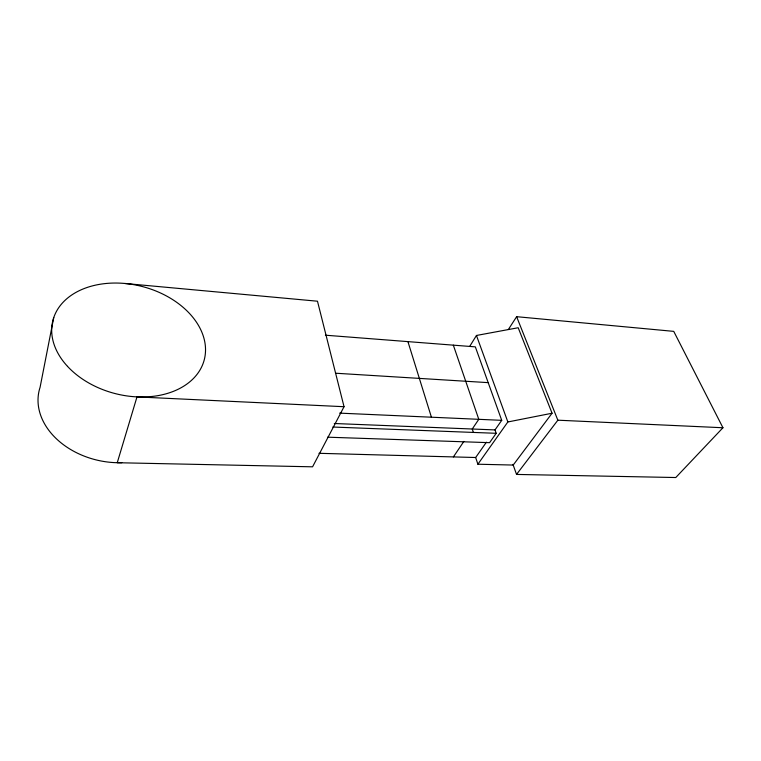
<?xml version="1.0" encoding="UTF-8"?>
<svg xmlns="http://www.w3.org/2000/svg" width="761" height="761" viewBox="0 0 761 761"><rect width="100%" height="100%" fill="white"/><g stroke="black" fill="none" stroke-linecap="round" stroke-linejoin="round"><path stroke-width="1.14" d="M53.746 317.556L40.086 387.301A73.008 54.659 12.5 0 0 121.808 462.698M344.039 406.707L312.571 466.816L117.251 462.717L136.99 396.9L344.039 406.707L317.48 301.213L124.871 283.473M469.727 346.35L476.453 335.468L518.193 327.744L552.067 413.233L513.199 465.057L477.889 464.22L475.663 457.513L486.412 442.179M508.358 329.503L516.624 316.69L673.742 331.368L722.95 427.749L675.778 477.528L516.538 474.426L512.962 464.381M453.385 456.914L463.868 441.418M327.563 437.185L489.589 442.674L496.201 433.304L495.011 429.917L501.727 420.338L475.34 346.864L325.404 335.201M477.889 464.22L507.853 421.965L552.067 413.233M516.538 474.426L557.851 420.196L722.95 427.749M318.973 453.309L475.663 457.513M332.804 427.035L496.201 433.304M334.288 423.506L495.011 429.917M339.615 413.128L501.727 420.338M335.763 373.232L488.191 382.64M516.624 316.69L557.851 420.196M476.453 335.468L507.853 421.965M453.328 345.152L478.793 419.321L472.248 429.014L473.399 432.429M407.925 341.622L431.42 417.209M67.51 366.355A78.193 55.22 14.7 0 0 199.62 370.626A78.193 55.22 14.7 0 0 118.659 283.092A78.193 55.22 14.7 0 0 67.51 366.355"/></g></svg>
